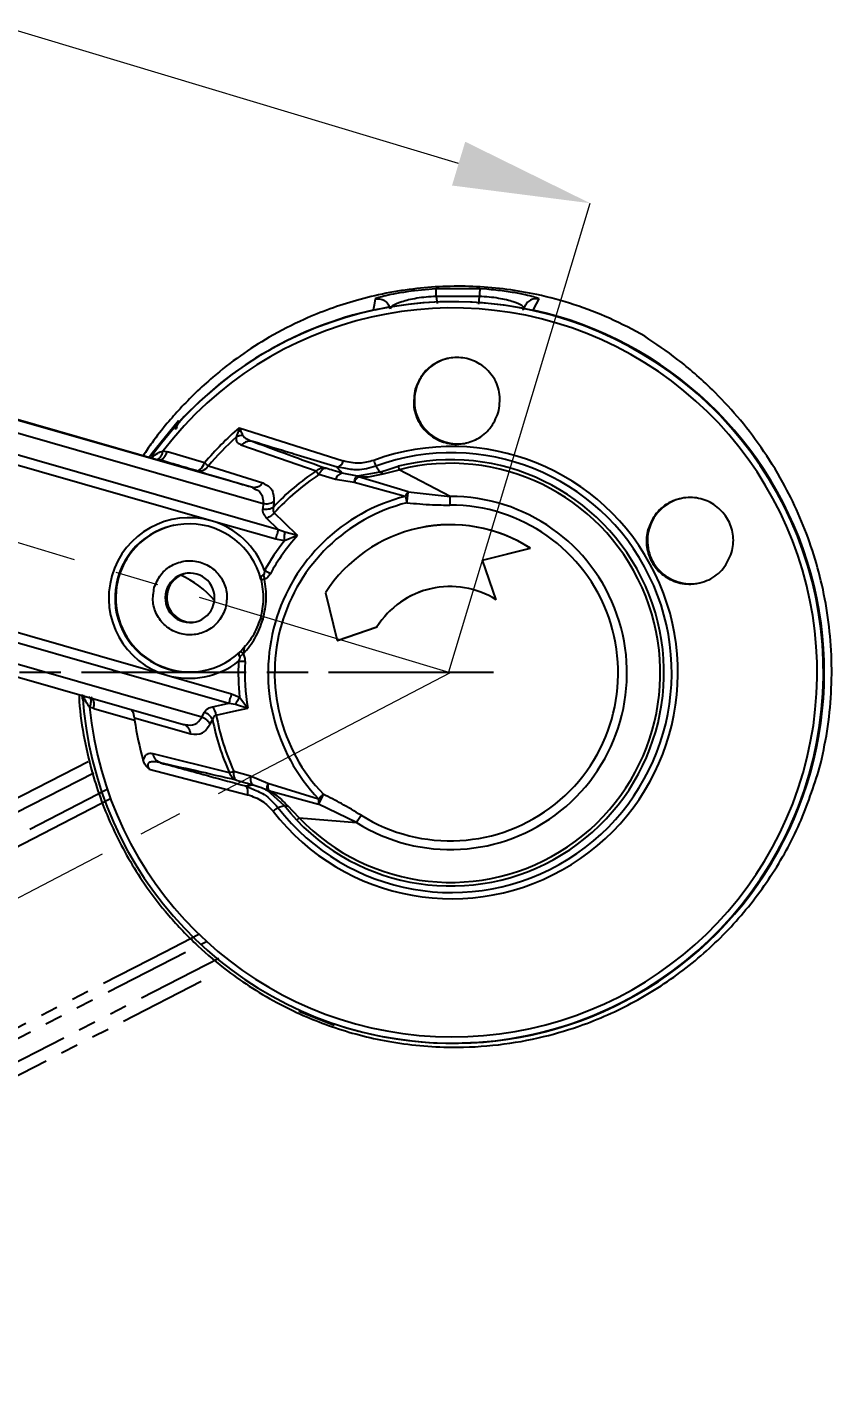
# Model space of a CAD drawing. Header units: millimetres. Extents: x 2448 to 4397, y 790 to 2168.
# Drawn here: x 4086.7 to 4145.3, y 1149.8 to 1248.6 of the extents above; entities that cross this region are included whole.
import ezdxf

# ---------------------------------------------------------------- set-up
doc = ezdxf.new("R2010")
doc.units = ezdxf.units.MM
for name, pattern in [('AM_ISO08W050', [18, 12, -1.5, 3, -1.5]), ('CENTER2', [28.575, 19.05, -3.175, 3.175, -3.175]), ('PHANTOM', [12.7, 6.35, -1.27, 1.27, -1.27, 1.27, -1.27])]:
    doc.linetypes.add(name, pattern=pattern)
for name, color, linetype, lineweight in [('AM_5', 3, 'Continuous', 25), ('AM_7', 4, 'AM_ISO08W050', 25), ('单点划线', 1, 'CENTER2', 13), ('标注', 3, 'Continuous', 13)]:
    doc.layers.add(name, color=color, linetype=linetype, lineweight=lineweight)
doc.styles.add('SLDTEXTSTYLE1', font='txt.shx', dxfattribs={"width": 0.7, "bigfont": 'gbcbig.shx'})
doc.dimstyles.new('SLDDIMSTYLE12$0', dxfattribs={"dimtxt": 12, "dimasz": 10, "dimexe": 0, "dimexo": 0.0625, "dimgap": 0.875, "dimtad": 1, "dimdec": 1, "dimlfac": 1.8, "dimrnd": 1e-09, "dimzin": 12, "dimdsep": 46, "dimtxsty": 'SLDTEXTSTYLE1', "dimcen": 0.09, "dimdle": 8.16, "dimclrd": 3, "dimclre": 3, "dimadec": 0, "dimazin": 3, "dimtfac": 1, "dimtdec": 1, "dimtofl": 0, "dimtmove": 0, "dimatfit": 3, "dimfxl": 0, "dimfrac": 2, "dimtolj": 1, "dimlwd": 5, "dimlwe": 5, "dimarcsym": 0})
doc.dimstyles.new('SLDDIMSTYLE12$2', dxfattribs={"dimtxt": 12, "dimasz": 10, "dimexe": 0, "dimexo": 0.0625, "dimgap": 0.875, "dimtad": 1, "dimdec": 1, "dimlfac": 1.8, "dimrnd": 1e-09, "dimzin": 12, "dimdsep": 46, "dimtxsty": 'SLDTEXTSTYLE1', "dimcen": 0.09, "dimdle": 8.16, "dimclrd": 3, "dimclre": 3, "dimadec": 0, "dimazin": 3, "dimtfac": 1, "dimtdec": 1, "dimtofl": 0, "dimtmove": 0, "dimatfit": 3, "dimfxl": 0, "dimfrac": 2, "dimtolj": 1, "dimlwd": 5, "dimlwe": 5, "dimarcsym": 0})

# ---------------------------------------------------------------- blocks, each defined once
blk = doc.blocks.new('*D70')
at = {"layer": 'Defpoints', "color": 0, "transparency": 16777216}
for p in [(3874.048, 1274.829), (3875.184, 1209.969), (4117.462, 1201.515), (4117.462, 1201.515), (3892.172, 1084.096)]:
    blk.add_point(p, dxfattribs=at)
at = {"layer": '标注', "color": 3, "linetype": 'Continuous', "lineweight": 5, "transparency": 16777216}
blk.add_arc((4117.462, 1201.515), 242.426, 165.60197, 205.16456, dxfattribs=at)
at = {"layer": '标注', "color": 3, "transparency": 16777216}
for points in [[(3881.045, 1262.244), (3884.256, 1261.348), (3885.337, 1271.429)], [(3899.539, 1099.171), (3896.552, 1097.691), (3902.483, 1089.47)]]:
    blk.add_solid(points, dxfattribs=at)
at = {"layer": '标注', "color": 0, "transparency": 16777216, "insert": (3881.955, 1179.323), "char_height": 10, "attachment_point": 5, "rotation": 275.38327, "style": 'SLDTEXTSTYLE1'}
blk.add_mtext('\\A1;60%%D', dxfattribs=at)
blk = doc.blocks.new('*D71')
at = {"layer": 'AM_5', "color": 3, "linetype": 'Continuous', "lineweight": 5, "transparency": 16777216}
blk.add_arc((4117.357, 1201.547), 205.39, 166.02825, 177.21012, dxfattribs=at)
at = {"layer": 'AM_5', "color": 3, "transparency": 16777216}
for points in [[(3916.436, 1251.579), (3919.651, 1250.695), (3920.693, 1260.78)], [(3913.877, 1211.503), (3910.544, 1211.585), (3911.967, 1201.547)]]:
    blk.add_solid(points, dxfattribs=at)
at = {"layer": 'Defpoints', "color": 0, "transparency": 16777216}
for p in [(3874.048, 1274.829), (3915.861, 1241.351), (3894.079, 1201.547), (4117.462, 1201.515), (4120.611, 1201.547)]:
    blk.add_point(p, dxfattribs=at)
at = {"layer": 'AM_5', "color": 0, "transparency": 16777216, "insert": (3907.359, 1232.485), "char_height": 12, "attachment_point": 5, "rotation": 81.61918, "style": 'SLDTEXTSTYLE1'}
blk.add_mtext('\\A1;15%%D', dxfattribs=at)
blk = doc.blocks.new('*D53')
at = {"layer": 'AM_5', "color": 3, "linetype": 'Continuous', "lineweight": 5, "transparency": 16777216}
for p, q in [((3928.027, 1259.59), (3938.042, 1292.843)), ((4118.079, 1238.618), (3947.617, 1289.959))]:
    blk.add_line(p, q, dxfattribs=at)
at = {"layer": 'AM_5', "color": 3, "lineweight": 5, "transparency": 16777216}
blk.add_line((4117.375, 1201.607), (4127.654, 1235.734), dxfattribs=at)
at = {"layer": 'AM_5', "color": 3, "transparency": 16777216}
for points in [[(3948.098, 1291.555), (3947.137, 1288.363), (3938.042, 1292.843)], [(4118.559, 1240.214), (4117.598, 1237.022), (4127.654, 1235.734)]]:
    blk.add_solid(points, dxfattribs=at)
at = {"layer": 'Defpoints', "color": 0, "transparency": 16777216}
for p in [(3938.042, 1292.843), (3928.009, 1259.531), (4117.357, 1201.547)]:
    blk.add_point(p, dxfattribs=at)
at = {"layer": 'AM_5', "color": 0, "transparency": 16777216, "insert": (4033.009, 1271.42), "char_height": 12, "attachment_point": 5, "rotation": 343.23837, "style": 'SLDTEXTSTYLE1'}
blk.add_mtext('\\A1;225', dxfattribs=at)

msp = doc.modelspace()

# ---------------------------------------------------------------- linework, layer by layer
at = {"color": 7, "linetype": 'Continuous', "lineweight": 25}
for p, q in [((4112.058, 1228.789), (4112.006, 1228.758)), ((4116.409, 1229.499), (4114.866, 1229.359)), ((4119.627, 1229.499), (4116.409, 1229.499)), ((4119.584, 1228.944), (4116.436, 1228.944)), ((4116.436, 1228.944), (4116.505, 1228.417)), ((4119.584, 1228.944), (4119.517, 1228.378)), ((4120.125, 1229.465), (4119.627, 1229.499)), ((4123.932, 1228.758), (4123.747, 1228.845)), ((4111.98, 1227.953), (4111.967, 1227.95)), ((4114.977, 1222.222), (4114.923, 1222.211)), ((4083.957, 1220.522), (4102.992, 1215.064)), ((4096.191, 1217.026), (4083.981, 1220.528)), ((4083.682, 1219.651), (4103.851, 1213.867)), ((4102.096, 1219.377), (4102.019, 1219.091)), ((4102.096, 1219.377), (4109.683, 1216.964)), ((4102.096, 1219.377), (4102.219, 1219.142)), ((4104.967, 1211.946), (4083.24, 1218.176)), ((4096.561, 1217.695), (4096.872, 1217.631)), ((4102.283, 1218.107), (4107.713, 1216.238)), ((4100.065, 1212.601), (4083.038, 1217.484)), ((4095.71, 1217.164), (4095.722, 1217.202)), ((4096.105, 1217.072), (4096.261, 1217.041)), ((4096.261, 1217.041), (4096.191, 1217.026)), ((4099.583, 1216.829), (4096.872, 1217.631)), ((4109.223, 1216.498), (4106.073, 1217.46)), ((4098.983, 1216.253), (4099.216, 1216.184)), ((4099.855, 1216.594), (4103.816, 1215.354)), ((4109.109, 1215.606), (4107.893, 1215.961)), ((4109.737, 1216.433), (4109.223, 1216.498)), ((4110.72, 1215.857), (4109.61, 1216.06)), ((4112.342, 1216.151), (4110.72, 1215.857)), ((4114.406, 1214.704), (4110.792, 1215.8)), ((4112.342, 1216.151), (4112.044, 1216.574)), ((4112.342, 1216.151), (4113.011, 1216.361)), ((4112.573, 1216.031), (4113.743, 1216.318)), ((4113.011, 1216.361), (4113.685, 1216.573)), ((4117.452, 1214.381), (4113.743, 1216.318)), ((4102.992, 1215.064), (4103.095, 1214.994)), ((4102.992, 1215.064), (4103.209, 1215.037)), ((4103.196, 1215.04), (4103.182, 1214.995)), ((4110.464, 1215.385), (4109.109, 1215.606)), ((4114.198, 1214.376), (4110.464, 1215.385)), ((4103.851, 1213.867), (4103.813, 1213.467)), ((4104.631, 1213.995), (4104.602, 1213.604)), ((4114.406, 1214.704), (4117.452, 1214.381)), ((4104.967, 1211.946), (4104.096, 1212.801)), ((4104.765, 1211.253), (4100.065, 1212.601)), ((4105.417, 1211.762), (4104.967, 1211.946)), ((4106.338, 1211.519), (4105.417, 1211.762)), ((4115.2, 1212.075), (4115.191, 1212.073)), ((4131.948, 1212.024), (4131.877, 1212.009)), ((4105.398, 1211.148), (4104.765, 1211.253)), ((4106.338, 1211.519), (4105.398, 1211.148)), ((4119.819, 1209.733), (4123.299, 1210.601)), ((4119.828, 1209.735), (4123.308, 1210.603)), ((4123.308, 1210.603), (4123.299, 1210.601)), ((4119.828, 1209.735), (4119.819, 1209.733)), ((4120.812, 1206.851), (4119.819, 1209.733)), ((4120.821, 1206.853), (4119.828, 1209.735)), ((4093.267, 1208.467), (4093.32, 1208.478)), ((4103.679, 1208.373), (4103.706, 1208.31)), ((4103.868, 1208.659), (4103.953, 1208.337)), ((4096.781, 1207.486), (4096.897, 1207.511)), ((4108.376, 1207.352), (4109.244, 1203.872)), ((4120.821, 1206.853), (4120.812, 1206.851)), ((4079.813, 1206.237), (4096.84, 1201.354)), ((4079.618, 1205.545), (4101.345, 1199.315)), ((4109.244, 1203.872), (4112.127, 1204.864)), ((4109.253, 1203.873), (4112.136, 1204.866)), ((4112.136, 1204.866), (4112.127, 1204.864)), ((4099.386, 1198.295), (4079.217, 1204.079)), ((4109.253, 1203.873), (4109.244, 1203.872)), ((4078.996, 1203.22), (4098.042, 1197.758)), ((4102.397, 1202.91), (4102.154, 1202.682)), ((4096.84, 1201.354), (4101.54, 1200.006)), ((4090.635, 1199.941), (4090.657, 1199.614)), ((4101.54, 1200.006), (4102.132, 1199.76)), ((4091.507, 1198.921), (4091.21, 1199.034)), ((4101.345, 1199.315), (4101.825, 1199.231)), ((4101.825, 1199.231), (4102.733, 1198.945)), ((4102.132, 1199.76), (4102.733, 1198.945)), ((4091.507, 1198.921), (4094.48, 1198.08)), ((4094.468, 1198.235), (4098.577, 1197.082)), ((4099.386, 1198.295), (4099.565, 1198.65)), ((4099.98, 1197.773), (4100.161, 1198.115)), ((4098.031, 1197.761), (4098.164, 1197.763)), ((4098.238, 1197.714), (4098.223, 1197.67)), ((4101.403, 1194.232), (4095.835, 1195.619)), ((4095.556, 1194.515), (4102.712, 1192.65)), ((4101.702, 1194.369), (4102.92, 1194.02)), ((4102.92, 1194.02), (4104.185, 1193.484)), ((4143.612, 1194.115), (4143.599, 1194.112)), ((4102.634, 1193.224), (4102.566, 1193.282)), ((4102.566, 1193.282), (4102.986, 1193.088)), ((4104.185, 1193.484), (4107.882, 1192.347)), ((4092.74, 1192.339), (4091.333, 1191.616)), ((4105.375, 1191.852), (4104.153, 1192.954)), ((4104.244, 1192.962), (4107.886, 1191.962)), ((4104.917, 1191.719), (4105.375, 1191.852)), ((4105.865, 1191.281), (4105.375, 1191.852)), ((4106.474, 1190.964), (4105.633, 1191.828)), ((4106.291, 1190.785), (4105.865, 1191.281)), ((4110.639, 1190.62), (4107.886, 1191.962)), ((4106.474, 1190.964), (4110.639, 1190.62)), ((4096.678, 1181.208), (4099.165, 1182.486)), ((4106.44, 1176.888), (4109.025, 1175.863)), ((4109.034, 1175.965), (4109.031, 1175.961)), ((4123.326, 1175.158), (4123.338, 1175.161))]:
    msp.add_line(p, q, dxfattribs=at)
at = {"color": 7, "linetype": 'PHANTOM', "lineweight": 25}
for p, q in [((4074.166, 1186.37), (4091.782, 1195.415)), ((4074.562, 1185.546), (4092.039, 1194.52)), ((4092.497, 1193.025), (4075.249, 1184.168)), ((4091.333, 1191.616), (4075.576, 1183.525)), ((4080.92, 1173.117), (4096.678, 1181.208)), ((4081.251, 1172.48), (4099.72, 1181.963)), ((4100.627, 1180.72), (4081.962, 1171.136)), ((4082.389, 1170.357), (4100.015, 1179.408))]:
    msp.add_line(p, q, dxfattribs=at)
at = {"color": 7, "linetype": 'Continuous', "lineweight": 25, "flags": 128}
for points in [[(4112.006, 1228.758), (4111.922, 1228.305), (4111.856, 1227.949)], [(4123.507, 1227.949), (4123.745, 1228.402), (4123.932, 1228.758)], [(4112.061, 1227.97), (4112.035, 1227.97), (4111.856, 1227.949)], [(4122.959, 1228.328), (4122.766, 1227.962), (4122.75, 1227.932)], [(4097.688, 1219.877), (4095.796, 1217.561), (4095.503, 1217.152)], [(4097.749, 1219.808), (4097.715, 1219.847), (4097.688, 1219.877)], [(4098.984, 1216.253), (4099.057, 1216.246), (4099.135, 1216.264), (4099.216, 1216.308), (4099.298, 1216.374), (4099.378, 1216.463), (4099.453, 1216.57), (4099.522, 1216.693), (4099.583, 1216.829)], [(4106.338, 1211.519), (4105.394, 1212.444), (4104.652, 1213.171)], [(4100.156, 1199.059), (4100.822, 1199.202), (4101.345, 1199.315)], [(4100.431, 1198.452), (4101.721, 1198.728), (4102.733, 1198.945)], [(4109.031, 1175.961), (4109.028, 1175.906), (4109.025, 1175.863)]]:
    msp.add_lwpolyline(points, dxfattribs=at)
at = {"color": 7, "linetype": 'Continuous', "lineweight": 25}
for centre, radius, start, end in [((4117.646, 1201.555), 26.999, 343.99795, 144.37216), ((4117.658, 1201.557), 27, 343.99967, 102.14019), ((4117.639, 1201.554), 26.549, 185.44631, 142.55572), ((4117.681, 1201.564), 27.021, 102.44988, 137.53256), ((4117.681, 1201.562), 27.023, 251.33315, 77.54961), ((4118.004, 1221.354), 3.15, 102.14289, 164.00219), ((4118.005, 1221.354), 3.15, 163.99967, 282.14019), ((4117.622, 1201.551), 23.64, 131.05303, 139.73783), ((4117.618, 1201.55), 23.278, 132.57575, 139.73778), ((4102.364, 1217.827), 0.996, 89.51081, 119.80629), ((4102.455, 1217.794), 1.368, 99.92431, 108.57758), ((4117.581, 1201.541), 16.468, 217.80792, 110.19454), ((4078.363, 1191.942), 32.705, 48.9186, 49.54784), ((4117.574, 1201.539), 16.02, 217.80792, 110.19454), ((4117.504, 1201.524), 15.526, 223.76375, 104.2387), ((4117.498, 1201.523), 15.265, 223.76387, 104.23864), ((4109.066, 1217.114), 0.635, 284.25693, 346.38415), ((4099.178, 1217.04), 0.81, 256.13749, 326.65871), ((4117.502, 1201.524), 17.673, 123.62673, 136.87996), ((4117.498, 1201.524), 17.341, 123.6355, 137.80261), ((4129.997, 1230.527), 26.472, 212.6677, 213.38343), ((4109.715, 1215.44), 0.628, 99.68998, 164.75306), ((4111.33, 1215.037), 0.933, 125.1911, 158.08506), ((4117.473, 1201.517), 13.27, 104.28896, 223.71352), ((4117.472, 1201.517), 12.79, 104.28897, 223.71351), ((4117.474, 1201.517), 12.863, 237.90451, 90.09862), ((4117.471, 1201.517), 12.227, 237.90204, 90.10104), ((4115.307, 1213.901), 1.206, 138.28952, 156.79982), ((4188.606, 1232.845), 76.665, 193.93929, 194.29763), ((4134.976, 1211.156), 3.15, 102.14289, 164.00219), ((4098.453, 1206.977), 5.85, 74.0024, 254.00006), ((4098.457, 1206.979), 5.4, 14.63064, 164.00143), ((4098.511, 1206.99), 5.4, 102.1429, 164.00218), ((4098.452, 1206.977), 5.85, 19.98893, 73.99815), ((4117.462, 1201.516), 10.799, 57.28113, 147.28505), ((4117.471, 1201.517), 10.799, 57.2812, 102.14227), ((4134.976, 1211.156), 3.15, 163.99967, 282.14019), ((4117.485, 1201.52), 15.453, 141.46177, 151.14852), ((4117.484, 1201.52), 14.974, 138.10256, 151.14854), ((4047.902, 1107.22), 116.172, 60.91799, 61.15396), ((4098.457, 1206.978), 5.4, 163.9984, 313.36529), ((4098.511, 1206.99), 5.4, 163.99975, 282.14011), ((4098.511, 1206.99), 1.8, 343.99745, 164.00009), ((4098.627, 1207.015), 1.8, 104.03604, 164.00205), ((4094.941, 1202.173), 7.084, 40.83204, 65.81779), ((4117.462, 1201.515), 6.299, 57.88144, 147.88541), ((4098.511, 1206.99), 1.8, 163.99745, 344.00009), ((4098.627, 1207.015), 1.8, 163.99943, 280.24751), ((4117.471, 1201.517), 6.3, 102.14271, 147.88527), ((4098.453, 1206.977), 5.849, 253.99862, 308.0114), ((4117.486, 1201.52), 15.455, 176.85372, 186.53999), ((4117.485, 1201.52), 14.975, 176.85373, 189.89901), ((4117.646, 1201.553), 26.999, 183.43897, 344.001), ((4099.076, 1198.202), 1.378, 10.4509, 38.42547), ((4117.623, 1201.549), 23.401, 188.52543, 195.91771), ((4099.217, 1197.664), 1.045, 25.50508, 70.60837), ((4117.504, 1201.524), 17.675, 191.12072, 204.365), ((4117.5, 1201.523), 17.343, 190.19887, 204.3629), ((4148.768, 1090.712), 113.842, 114.42078, 114.58603), ((4117.659, 1201.555), 26.998, 282.14308, 344.002), ((4109.045, 1192.167), 1.177, 171.18744, 190.00395), ((4208.595, 1087.681), 145.252, 133.70869, 133.89737), ((4150.299, 1172.184), 46.798, 154.02865, 154.99957)]:
    msp.add_arc(centre, radius, start, end, dxfattribs=at)
for points, knots in [([(4131.638, 1226.039), (4130.793, 1226.495), (4129.169, 1227.372), (4126.518, 1228.38), (4123.313, 1229.257), (4119.431, 1229.771), (4114.933, 1229.626), (4111.368, 1228.916), (4108.688, 1228.049), (4106.545, 1227.178), (4104.346, 1226.046), (4102.134, 1224.625), (4100.368, 1223.25), (4098.928, 1221.943), (4097.829, 1220.822), (4096.771, 1219.614), (4095.866, 1218.476), (4095.319, 1217.656), (4095.106, 1217.337)], [0, 0, 0, 0, 0.071614, 0.137643, 0.2038, 0.304372, 0.402157, 0.504692, 0.552104, 0.600982, 0.671215, 0.734097, 0.799434, 0.84332, 0.885298, 0.922253, 0.969711, 1, 1, 1, 1]), ([(4112.006, 1228.758), (4112.142, 1228.769), (4112.413, 1228.793), (4112.759, 1228.612), (4112.994, 1228.35), (4113.055, 1228.145), (4113.085, 1228.043)], [0, 0, 0, 0, 0.279995, 0.558141, 0.780004, 1, 1, 1, 1]), ([(4114.866, 1229.359), (4114.497, 1229.307), (4113.749, 1229.202), (4112.915, 1229.028), (4112.304, 1228.877), (4112.14, 1228.819), (4112.058, 1228.789)], [0, 0, 0, 0, 0.246705, 0.499768, 0.746875, 1, 1, 1, 1]), ([(4116.436, 1228.944), (4116.193, 1228.93), (4115.708, 1228.903), (4115.023, 1228.809), (4114.418, 1228.688), (4113.75, 1228.504), (4113.182, 1228.26), (4113.117, 1228.116), (4113.085, 1228.043)], [0, 0, 0, 0, 0.121685, 0.243639, 0.366587, 0.490871, 0.742797, 1, 1, 1, 1]), ([(4116.409, 1229.499), (4116.409, 1229.49), (4116.409, 1229.471), (4116.415, 1229.35), (4116.423, 1229.173), (4116.432, 1229.019), (4116.436, 1228.944)], [0, 0, 0, 0, 0.244843, 0.500126, 0.755342, 1, 1, 1, 1]), ([(4119.627, 1229.499), (4119.625, 1229.489), (4119.622, 1229.47), (4119.612, 1229.35), (4119.599, 1229.175), (4119.589, 1229.02), (4119.584, 1228.944)], [0, 0, 0, 0, 0.250675, 0.498046, 0.75107, 1, 1, 1, 1]), ([(4122.854, 1228.043), (4122.831, 1228.115), (4122.787, 1228.259), (4122.243, 1228.503), (4121.591, 1228.688), (4120.993, 1228.808), (4120.313, 1228.903), (4119.827, 1228.93), (4119.584, 1228.944)], [0, 0, 0, 0, 0.2566918, 0.5084306, 0.6328147, 0.7558991, 0.878044, 1, 1, 1, 1]), ([(4123.747, 1228.845), (4123.607, 1228.888), (4123.332, 1228.971), (4122.514, 1229.151), (4121.448, 1229.337), (4120.563, 1229.422), (4120.125, 1229.465)], [0, 0, 0, 0, 0.249103, 0.4902, 0.747282, 1, 1, 1, 1]), ([(4123.932, 1228.758), (4123.873, 1228.767), (4123.754, 1228.786), (4123.572, 1228.769), (4123.398, 1228.718), (4123.237, 1228.634), (4123.099, 1228.518), (4123.006, 1228.413), (4122.97, 1228.343), (4122.962, 1228.326)], [0, 0, 0, 0, 0.157001, 0.317201, 0.477389, 0.634354, 0.791344, 0.95154, 1, 1, 1, 1]), ([(4144.368, 1194.604), (4144.568, 1195.491), (4144.968, 1197.265), (4145.244, 1200.036), (4145.265, 1202.82), (4145.011, 1205.57), (4144.504, 1208.236), (4143.766, 1210.781), (4142.824, 1213.185), (4141.611, 1215.621), (4140.114, 1218.012), (4138.362, 1220.266), (4136.296, 1222.46), (4133.953, 1224.484), (4132.422, 1225.513), (4131.638, 1226.039)], [0, 0, 0, 0, 0.062795, 0.125598, 0.188079, 0.250577, 0.312656, 0.374699, 0.437276, 0.500939, 0.582011, 0.664997, 0.750798, 0.872476, 1, 1, 1, 1]), ([(4120.97, 1220.472), (4121.043, 1220.915), (4121.186, 1221.78), (4120.782, 1222.849), (4120.251, 1223.535), (4119.778, 1223.942), (4119.249, 1224.241), (4118.685, 1224.43), (4118.103, 1224.51), (4117.519, 1224.482), (4116.945, 1224.346), (4116.214, 1224.018), (4115.391, 1223.336), (4115.084, 1222.598), (4114.923, 1222.211)], [0, 0, 0, 0, 0.14541, 0.284368, 0.350018, 0.411321, 0.470123, 0.526984, 0.581626, 0.63657, 0.692262, 0.749136, 0.868448, 1, 1, 1, 1]), ([(4114.923, 1222.211), (4114.852, 1221.765), (4114.709, 1220.872), (4115.192, 1219.623), (4115.949, 1218.824), (4116.684, 1218.424), (4117.239, 1218.246), (4117.805, 1218.173), (4118.367, 1218.202), (4118.919, 1218.33), (4119.647, 1218.644), (4120.485, 1219.319), (4120.802, 1220.073), (4120.97, 1220.472)], [0, 0, 0, 0, 0.142632, 0.285482, 0.416144, 0.474738, 0.529504, 0.581677, 0.633855, 0.685856, 0.741015, 0.862575, 1, 1, 1, 1]), ([(4097.688, 1219.877), (4097.644, 1219.824), (4097.558, 1219.719), (4097.48, 1219.534), (4097.447, 1219.374), (4097.455, 1219.279), (4097.457, 1219.249)], [0, 0, 0, 0, 0.300141, 0.584582, 0.869012, 1, 1, 1, 1]), ([(4097.749, 1219.808), (4097.708, 1219.756), (4097.624, 1219.651), (4097.55, 1219.486), (4097.534, 1219.375), (4097.528, 1219.332)], [0, 0, 0, 0, 0.37231, 0.754124, 1, 1, 1, 1]), ([(4101.869, 1218.691), (4101.868, 1218.619), (4101.864, 1218.464), (4101.99, 1218.248), (4102.167, 1218.163), (4102.283, 1218.107)], [0, 0, 0, 0, 0.232005, 0.497982, 1, 1, 1, 1]), ([(4102.019, 1219.091), (4101.992, 1219.008), (4101.946, 1218.866), (4101.892, 1218.743), (4101.869, 1218.691)], [0, 0, 0, 0, 0.583032, 1, 1, 1, 1]), ([(4102.373, 1218.823), (4102.349, 1218.875), (4102.304, 1218.973), (4102.246, 1219.088), (4102.219, 1219.142)], [0, 0, 0, 0, 0.53648, 1, 1, 1, 1]), ([(4102.373, 1218.823), (4102.403, 1218.778), (4102.472, 1218.674), (4102.71, 1218.519), (4102.935, 1218.434), (4103.086, 1218.377)], [0, 0, 0, 0, 0.20311, 0.46478, 1, 1, 1, 1]), ([(4095.722, 1217.202), (4095.862, 1217.324), (4096.108, 1217.538), (4096.424, 1217.648), (4096.561, 1217.695)], [0, 0, 0, 0, 0.568421, 1, 1, 1, 1]), ([(4096.105, 1217.072), (4096.148, 1217.076), (4096.238, 1217.086), (4096.371, 1217.22), (4096.487, 1217.427), (4096.537, 1217.608), (4096.561, 1217.695)], [0, 0, 0, 0, 0.243227, 0.500002, 0.756776, 1, 1, 1, 1]), ([(4103.086, 1218.377), (4103.017, 1218.389), (4102.876, 1218.413), (4102.658, 1218.369), (4102.45, 1218.27), (4102.338, 1218.161), (4102.283, 1218.107)], [0, 0, 0, 0, 0.245495, 0.5, 0.754505, 1, 1, 1, 1]), ([(4103.086, 1218.377), (4104.089, 1218.006), (4105.811, 1217.371), (4107.647, 1216.705), (4108.414, 1216.427)], [0, 0, 0, 0, 0.582075, 1, 1, 1, 1]), ([(4106.073, 1217.46), (4106.007, 1217.48), (4104.996, 1217.789), (4104.008, 1218.093), (4103.086, 1218.377)], [0, 0, 0, 0, 0.066202, 1, 1, 1, 1]), ([(4096.261, 1217.041), (4096.31, 1217.038), (4096.412, 1217.031), (4096.585, 1217.152), (4096.75, 1217.357), (4096.832, 1217.542), (4096.872, 1217.631)], [0, 0, 0, 0, 0.242333, 0.499939, 0.757578, 1, 1, 1, 1]), ([(4098.983, 1216.253), (4098.471, 1216.401), (4097.562, 1216.664), (4096.656, 1216.927), (4096.261, 1217.041)], [0, 0, 0, 0, 0.564291, 1, 1, 1, 1]), ([(4111.896, 1216.996), (4111.544, 1216.903), (4110.785, 1216.702), (4110.068, 1216.873), (4109.683, 1216.964)], [0, 0, 0, 0, 0.464448, 1, 1, 1, 1]), ([(4099.216, 1216.184), (4099.899, 1215.981), (4101.142, 1215.612), (4102.418, 1215.234), (4102.992, 1215.064)], [0, 0, 0, 0, 0.549506, 1, 1, 1, 1]), ([(4108.413, 1216.427), (4108.372, 1216.428), (4108.316, 1216.43), (4108.225, 1216.384), (4108.134, 1216.316), (4108.012, 1216.18), (4107.932, 1216.034), (4107.893, 1215.961)], [0, 0, 0, 0, 0.249845, 0.34197, 0.500327, 0.750165, 1, 1, 1, 1]), ([(4109.61, 1216.06), (4109.388, 1216.128), (4108.989, 1216.25), (4108.591, 1216.373), (4108.414, 1216.427)], [0, 0, 0, 0, 0.553091, 1, 1, 1, 1]), ([(4109.61, 1216.06), (4109.537, 1216.142), (4109.407, 1216.288), (4109.279, 1216.434), (4109.223, 1216.498)], [0, 0, 0, 0, 0.561755, 1, 1, 1, 1]), ([(4112.044, 1216.574), (4111.595, 1216.444), (4110.818, 1216.219), (4110.058, 1216.369), (4109.737, 1216.433)], [0, 0, 0, 0, 0.577506, 1, 1, 1, 1]), ([(4110.464, 1215.385), (4110.48, 1215.451), (4110.512, 1215.582), (4110.577, 1215.73), (4110.64, 1215.818), (4110.688, 1215.85), (4110.712, 1215.856), (4110.719, 1215.857), (4110.72, 1215.857)], [0, 0, 0, 0, 0.249882, 0.499769, 0.74966, 0.925548, 0.990893, 1, 1, 1, 1]), ([(4110.792, 1215.8), (4110.792, 1215.8), (4110.792, 1215.8), (4110.792, 1215.8), (4110.792, 1215.8), (4110.781, 1215.815), (4110.759, 1215.843), (4110.733, 1215.852), (4110.72, 1215.857)], [0, 0, 0, 0, 0.000033, 0.000106, 0.000368, 0.001362, 0.482016, 1, 1, 1, 1]), ([(4110.792, 1215.8), (4110.895, 1215.796), (4111.179, 1215.786), (4111.781, 1215.823), (4112.262, 1215.949), (4112.573, 1216.031)], [0, 0, 0, 0, 0.168568, 0.464004, 1, 1, 1, 1]), ([(4112.342, 1216.151), (4112.377, 1216.149), (4112.445, 1216.146), (4112.53, 1216.069), (4112.573, 1216.031)], [0, 0, 0, 0, 0.502158, 1, 1, 1, 1]), ([(4103.095, 1214.994), (4103.328, 1214.89), (4103.789, 1214.684), (4103.831, 1214.138), (4103.851, 1213.867)], [0, 0, 0, 0, 0.504897, 1, 1, 1, 1]), ([(4103.209, 1215.037), (4103.286, 1215.047), (4103.438, 1215.067), (4103.65, 1215.179), (4103.762, 1215.296), (4103.816, 1215.354)], [0, 0, 0, 0, 0.339566, 0.677179, 1, 1, 1, 1]), ([(4103.816, 1215.354), (4104.086, 1215.221), (4104.587, 1214.976), (4104.617, 1214.304), (4104.631, 1213.995)], [0, 0, 0, 0, 0.539506, 1, 1, 1, 1]), ([(4103.851, 1213.867), (4103.918, 1213.857), (4104.054, 1213.835), (4104.263, 1213.851), (4104.463, 1213.9), (4104.575, 1213.963), (4104.631, 1213.995)], [0, 0, 0, 0, 0.242489, 0.494409, 0.74924, 1, 1, 1, 1]), ([(4114.315, 1213.911), (4114.324, 1213.979), (4114.344, 1214.12), (4114.356, 1214.333), (4114.394, 1214.547), (4114.402, 1214.649), (4114.406, 1214.704)], [0, 0, 0, 0, 0.210087, 0.435471, 0.695444, 1, 1, 1, 1]), ([(4114.315, 1213.911), (4114.937, 1213.854), (4115.98, 1213.758), (4117.027, 1213.748), (4117.45, 1213.744)], [0, 0, 0, 0, 0.596197, 1, 1, 1, 1]), ([(4137.958, 1210.278), (4138.004, 1210.477), (4138.094, 1210.867), (4138.084, 1211.478), (4137.968, 1212.062), (4137.746, 1212.606), (4137.431, 1213.097), (4136.889, 1213.673), (4135.992, 1214.196), (4134.741, 1214.375), (4133.488, 1214.045), (4132.413, 1213.249), (4132.053, 1212.416), (4131.877, 1212.009)], [0, 0, 0, 0, 0.060853, 0.119333, 0.175829, 0.230775, 0.28479, 0.339989, 0.455018, 0.579343, 0.716565, 0.861272, 1, 1, 1, 1]), ([(4103.813, 1213.467), (4103.882, 1213.456), (4104.022, 1213.435), (4104.234, 1213.454), (4104.435, 1213.507), (4104.547, 1213.572), (4104.602, 1213.604)], [0, 0, 0, 0, 0.246503, 0.500005, 0.753505, 1, 1, 1, 1]), ([(4104.096, 1212.801), (4104.009, 1212.905), (4103.823, 1213.125), (4103.816, 1213.349), (4103.813, 1213.467)], [0, 0, 0, 0, 0.471381, 1, 1, 1, 1]), ([(4104.652, 1213.171), (4104.609, 1213.129), (4104.524, 1213.045), (4104.382, 1212.939), (4104.236, 1212.853), (4104.142, 1212.818), (4104.096, 1212.801)], [0, 0, 0, 0, 0.247453, 0.499968, 0.752499, 1, 1, 1, 1]), ([(4104.602, 1213.604), (4104.579, 1213.521), (4104.547, 1213.405), (4104.586, 1213.255), (4104.63, 1213.198), (4104.652, 1213.171)], [0, 0, 0, 0, 0.557877, 0.788978, 1, 1, 1, 1]), ([(4105.398, 1211.148), (4105.399, 1211.205), (4105.403, 1211.318), (4105.408, 1211.482), (4105.413, 1211.634), (4105.416, 1211.719), (4105.418, 1211.762)], [0, 0, 0, 0, 0.250968, 0.504254, 0.755357, 1, 1, 1, 1]), ([(4131.877, 1212.009), (4131.829, 1211.805), (4131.739, 1211.415), (4131.75, 1210.807), (4131.863, 1210.234), (4132.077, 1209.701), (4132.38, 1209.221), (4132.903, 1208.649), (4133.787, 1208.111), (4135.039, 1207.906), (4136.317, 1208.223), (4137.417, 1209.028), (4137.782, 1209.873), (4137.958, 1210.278)], [0, 0, 0, 0, 0.0639786, 0.1218211, 0.1774323, 0.2306963, 0.2827302, 0.3360924, 0.449634, 0.5803058, 0.7241629, 0.8675599, 1, 1, 1, 1]), ([(4103.95, 1208.977), (4103.947, 1208.91), (4103.944, 1208.814), (4103.914, 1208.713), (4103.889, 1208.673), (4103.875, 1208.663), (4103.868, 1208.659)], [0, 0, 0, 0, 0.587357, 0.834698, 0.924951, 1, 1, 1, 1]), ([(4103.682, 1208.342), (4103.773, 1207.861), (4103.947, 1206.943), (4103.74, 1205.957), (4103.641, 1205.488)], [0, 0, 0, 0, 0.52489, 1, 1, 1, 1]), ([(4103.868, 1208.659), (4103.835, 1208.641), (4103.767, 1208.604), (4103.699, 1208.523), (4103.664, 1208.438), (4103.676, 1208.372), (4103.682, 1208.342)], [0, 0, 0, 0, 0.2175, 0.445634, 0.745318, 1, 1, 1, 1]), ([(4103.953, 1208.337), (4103.917, 1208.328), (4103.845, 1208.31), (4103.757, 1208.303), (4103.698, 1208.307), (4103.687, 1208.331), (4103.682, 1208.342)], [0, 0, 0, 0, 0.217541, 0.446787, 0.743209, 1, 1, 1, 1]), ([(4103.839, 1205.43), (4103.946, 1205.924), (4104.16, 1206.915), (4104.022, 1207.862), (4103.953, 1208.337)], [0, 0, 0, 0, 0.498464, 1, 1, 1, 1]), ([(4104.369, 1208.745), (4104.315, 1208.66), (4104.234, 1208.529), (4104.083, 1208.394), (4103.995, 1208.356), (4103.953, 1208.337)], [0, 0, 0, 0, 0.491851, 0.753513, 1, 1, 1, 1]), ([(4103.641, 1205.488), (4103.476, 1205.039), (4103.13, 1204.093), (4102.497, 1203.411), (4102.165, 1203.053)], [0, 0, 0, 0, 0.47527, 1, 1, 1, 1]), ([(4102.397, 1202.91), (4102.708, 1203.276), (4103.326, 1204.004), (4103.669, 1204.957), (4103.839, 1205.43)], [0, 0, 0, 0, 0.504511, 1, 1, 1, 1]), ([(4103.839, 1205.43), (4103.81, 1205.438), (4103.751, 1205.455), (4103.688, 1205.474), (4103.647, 1205.486), (4103.643, 1205.488), (4103.641, 1205.488)], [0, 0, 0, 0, 0.249263, 0.504427, 0.75727, 1, 1, 1, 1]), ([(4102.154, 1202.682), (4102.137, 1202.713), (4102.101, 1202.776), (4102.083, 1202.873), (4102.098, 1202.973), (4102.141, 1203.024), (4102.165, 1203.053)], [0, 0, 0, 0, 0.205184, 0.419761, 0.680021, 1, 1, 1, 1]), ([(4102.397, 1202.91), (4102.37, 1202.937), (4102.315, 1202.995), (4102.249, 1203.044), (4102.195, 1203.068), (4102.176, 1203.058), (4102.165, 1203.053)], [0, 0, 0, 0, 0.228366, 0.478122, 0.715062, 1, 1, 1, 1]), ([(4102.532, 1202.341), (4102.533, 1202.44), (4102.533, 1202.594), (4102.478, 1202.789), (4102.423, 1202.87), (4102.397, 1202.91)], [0, 0, 0, 0, 0.48361, 0.750827, 1, 1, 1, 1]), ([(4102.461, 1202.992), (4102.458, 1203.048), (4102.446, 1203.229), (4102.503, 1203.403), (4102.542, 1203.523)], [0, 0, 0, 0, 0.31053, 1, 1, 1, 1]), ([(4102.055, 1202.368), (4102.088, 1202.426), (4102.135, 1202.509), (4102.165, 1202.61), (4102.165, 1202.658), (4102.158, 1202.674), (4102.154, 1202.682)], [0, 0, 0, 0, 0.578898, 0.832506, 0.924254, 1, 1, 1, 1]), ([(4090.442, 1199.937), (4090.446, 1199.772), (4090.477, 1198.688), (4090.803, 1196.676), (4091.552, 1193.476), (4092.922, 1189.898), (4094.855, 1186.531), (4096.957, 1183.789), (4098.988, 1181.664), (4101.058, 1179.918), (4103.08, 1178.509), (4105.012, 1177.388), (4106.946, 1176.468), (4109.529, 1175.467), (4113.048, 1174.543), (4117.16, 1174.158), (4120.972, 1174.366), (4124.177, 1174.941), (4127.606, 1175.977), (4131.225, 1177.629), (4134.927, 1180.107), (4138.19, 1183.153), (4140.896, 1186.659), (4143.043, 1190.508), (4143.927, 1193.24), (4144.368, 1194.604)], [0, 0, 0, 0, 0.0069046, 0.0451883, 0.0828349, 0.1397483, 0.1965027, 0.2340919, 0.2735044, 0.309768, 0.3380985, 0.3681057, 0.3953829, 0.4201908, 0.4742484, 0.534276, 0.5776485, 0.6202123, 0.6587127, 0.7146825, 0.7720212, 0.8288848, 0.8855884, 0.9428858, 1, 1, 1, 1]), ([(4091.21, 1199.034), (4091.115, 1199.153), (4090.906, 1199.416), (4090.813, 1199.729), (4090.761, 1199.9)], [0, 0, 0, 0, 0.454471, 1, 1, 1, 1]), ([(4091.152, 1199.797), (4091.186, 1199.771), (4091.257, 1199.717), (4091.3, 1199.537), (4091.29, 1199.301), (4091.236, 1199.121), (4091.21, 1199.034)], [0, 0, 0, 0, 0.240723, 0.496556, 0.754252, 1, 1, 1, 1]), ([(4091.507, 1198.921), (4091.521, 1199.018), (4091.549, 1199.218), (4091.517, 1199.477), (4091.434, 1199.67), (4091.344, 1199.716), (4091.3, 1199.738)], [0, 0, 0, 0, 0.242424, 0.500064, 0.757669, 1, 1, 1, 1]), ([(4099.565, 1198.65), (4099.638, 1198.757), (4099.765, 1198.94), (4100.041, 1199.024), (4100.156, 1199.059)], [0, 0, 0, 0, 0.582254, 1, 1, 1, 1]), ([(4102.132, 1199.76), (4102.104, 1199.712), (4102.047, 1199.615), (4101.965, 1199.474), (4101.889, 1199.342), (4101.846, 1199.268), (4101.825, 1199.231)], [0, 0, 0, 0, 0.247793, 0.5, 0.752208, 1, 1, 1, 1]), ([(4094.468, 1198.235), (4094.461, 1198.316), (4094.447, 1198.49), (4094.353, 1198.712), (4094.25, 1198.812), (4094.2, 1198.86)], [0, 0, 0, 0, 0.31238, 0.667721, 1, 1, 1, 1]), ([(4094.468, 1198.235), (4094.468, 1198.207), (4094.47, 1198.156), (4094.477, 1198.104), (4094.48, 1198.08)], [0, 0, 0, 0, 0.548534, 1, 1, 1, 1]), ([(4098.164, 1197.763), (4098.411, 1197.725), (4098.906, 1197.649), (4099.226, 1198.08), (4099.386, 1198.295)], [0, 0, 0, 0, 0.501046, 1, 1, 1, 1]), ([(4099.98, 1197.773), (4099.949, 1197.829), (4099.887, 1197.943), (4099.744, 1198.092), (4099.576, 1198.215), (4099.449, 1198.269), (4099.386, 1198.295)], [0, 0, 0, 0, 0.250761, 0.505592, 0.757512, 1, 1, 1, 1]), ([(4100.431, 1198.452), (4100.395, 1198.438), (4100.318, 1198.41), (4100.214, 1198.298), (4100.182, 1198.187), (4100.161, 1198.115)], [0, 0, 0, 0, 0.241397, 0.501809, 1, 1, 1, 1]), ([(4098.231, 1197.668), (4098.23, 1197.669), (4098.175, 1197.719), (4098.103, 1197.74), (4098.031, 1197.761)], [0, 0, 0, 0, 0.006595, 1, 1, 1, 1]), ([(4098.577, 1197.082), (4098.561, 1197.159), (4098.529, 1197.317), (4098.408, 1197.524), (4098.29, 1197.62), (4098.231, 1197.668)], [0, 0, 0, 0, 0.323526, 0.661877, 1, 1, 1, 1]), ([(4098.577, 1197.082), (4098.874, 1197.046), (4099.426, 1196.978), (4099.805, 1197.522), (4099.98, 1197.773)], [0, 0, 0, 0, 0.539075, 1, 1, 1, 1]), ([(4095.835, 1195.619), (4095.721, 1195.636), (4095.517, 1195.665), (4095.296, 1195.547), (4095.166, 1195.366), (4095.134, 1195.206), (4095.119, 1195.131)], [0, 0, 0, 0, 0.37521, 0.666986, 0.844772, 1, 1, 1, 1]), ([(4095.556, 1194.515), (4095.451, 1194.604), (4095.258, 1194.77), (4095.163, 1195.018), (4095.119, 1195.131)], [0, 0, 0, 0, 0.541683, 1, 1, 1, 1]), ([(4096.374, 1194.968), (4096.227, 1195), (4095.976, 1195.054), (4095.702, 1195.047), (4095.558, 1194.995), (4095.491, 1194.946), (4095.448, 1194.88), (4095.437, 1194.794), (4095.457, 1194.7), (4095.497, 1194.606), (4095.535, 1194.547), (4095.556, 1194.515)], [0, 0, 0, 0, 0.339255, 0.578347, 0.663574, 0.730427, 0.788996, 0.843609, 0.891048, 0.941203, 1, 1, 1, 1]), ([(4096.374, 1194.968), (4096.309, 1194.994), (4096.177, 1195.047), (4096.014, 1195.199), (4095.891, 1195.392), (4095.854, 1195.544), (4095.835, 1195.619)], [0, 0, 0, 0, 0.245495, 0.5, 0.754505, 1, 1, 1, 1]), ([(4096.374, 1194.968), (4097.556, 1194.647), (4099.599, 1194.093), (4101.687, 1193.522), (4102.566, 1193.282)], [0, 0, 0, 0, 0.578682, 1, 1, 1, 1]), ([(4101.898, 1193.704), (4100.88, 1193.939), (4098.986, 1194.376), (4097.2, 1194.781), (4096.374, 1194.968)], [0, 0, 0, 0, 0.5379635, 1, 1, 1, 1]), ([(4101.898, 1193.704), (4101.842, 1193.726), (4101.729, 1193.77), (4101.588, 1193.891), (4101.472, 1194.045), (4101.426, 1194.17), (4101.403, 1194.232)], [0, 0, 0, 0, 0.249989, 0.500011, 0.750008, 1, 1, 1, 1]), ([(4102.92, 1194.02), (4102.916, 1193.941), (4102.906, 1193.78), (4102.94, 1193.582), (4103.006, 1193.434), (4103.073, 1193.395), (4103.106, 1193.376)], [0, 0, 0, 0, 0.244617, 0.499999, 0.755381, 1, 1, 1, 1]), ([(4101.898, 1193.704), (4102.126, 1193.642), (4102.527, 1193.533), (4102.931, 1193.424), (4103.106, 1193.376)], [0, 0, 0, 0, 0.566945, 1, 1, 1, 1]), ([(4102.566, 1193.282), (4102.666, 1193.3), (4102.845, 1193.331), (4103.026, 1193.362), (4103.106, 1193.376)], [0, 0, 0, 0, 0.558226, 1, 1, 1, 1]), ([(4102.712, 1192.65), (4102.718, 1192.728), (4102.732, 1192.887), (4102.707, 1193.078), (4102.672, 1193.195), (4102.639, 1193.22), (4102.634, 1193.224)], [0, 0, 0, 0, 0.305842, 0.627107, 0.950502, 1, 1, 1, 1]), ([(4102.986, 1193.088), (4103.307, 1192.966), (4104.049, 1192.684), (4104.603, 1192.068), (4104.917, 1191.719)], [0, 0, 0, 0, 0.4334973, 1, 1, 1, 1]), ([(4103.106, 1193.376), (4103.31, 1193.314), (4103.663, 1193.208), (4104.008, 1193.029), (4104.153, 1192.954)], [0, 0, 0, 0, 0.580226, 1, 1, 1, 1]), ([(4104.185, 1193.484), (4104.164, 1193.42), (4104.121, 1193.292), (4104.098, 1193.135), (4104.105, 1193.028), (4104.129, 1192.978), (4104.145, 1192.961), (4104.151, 1192.956), (4104.153, 1192.955), (4104.153, 1192.954)], [0, 0, 0, 0, 0.249887, 0.499773, 0.749657, 0.925292, 0.975266, 0.990784, 1, 1, 1, 1]), ([(4104.185, 1193.484), (4104.178, 1193.375), (4104.165, 1193.158), (4104.218, 1193.027), (4104.245, 1192.962)], [0, 0, 0, 0, 0.5000016, 1, 1, 1, 1]), ([(4102.712, 1192.65), (4103.084, 1192.523), (4103.783, 1192.285), (4104.32, 1191.713), (4104.57, 1191.446)], [0, 0, 0, 0, 0.53315, 1, 1, 1, 1]), ([(4104.153, 1192.954), (4104.166, 1192.951), (4104.186, 1192.947), (4104.216, 1192.952), (4104.233, 1192.958), (4104.241, 1192.961), (4104.244, 1192.962)], [0, 0, 0, 0, 0.497747, 0.757125, 0.91733, 1, 1, 1, 1]), ([(4105.633, 1191.828), (4105.427, 1192.048), (4105.085, 1192.411), (4104.624, 1192.738), (4104.366, 1192.894), (4104.278, 1192.944), (4104.244, 1192.962)], [0, 0, 0, 0, 0.504339, 0.834166, 0.937893, 1, 1, 1, 1]), ([(4110.974, 1191.159), (4110.504, 1191.444), (4109.608, 1191.988), (4108.671, 1192.456), (4108.227, 1192.678)], [0, 0, 0, 0, 0.525614, 1, 1, 1, 1]), ([(4105.375, 1191.852), (4105.405, 1191.834), (4105.464, 1191.799), (4105.577, 1191.818), (4105.633, 1191.828)], [0, 0, 0, 0, 0.5, 1, 1, 1, 1]), ([(4109.032, 1175.961), (4109.032, 1175.961), (4109.031, 1175.961), (4109.031, 1175.961), (4109.031, 1175.961)], [0, 0, 0, 0, 0.56, 1, 1, 1, 1])]:
    msp.add_open_spline(points, degree=3, knots=knots, dxfattribs=at)
for points in [[(4111.896, 1216.996), (4111.917, 1216.939), (4111.958, 1216.824), (4112.004, 1216.695), (4112.035, 1216.604), (4112.041, 1216.584), (4112.044, 1216.574)], [(4107.715, 1216.24), (4107.767, 1216.281), (4107.872, 1216.362), (4108.051, 1216.431), (4108.236, 1216.46), (4108.354, 1216.438), (4108.413, 1216.427)], [(4113.685, 1216.573), (4113.688, 1216.556), (4113.695, 1216.521), (4113.727, 1216.386), (4113.743, 1216.318)], [(4117.451, 1214.381), (4117.451, 1214.337), (4117.45, 1214.248), (4117.45, 1214.09), (4117.45, 1213.921), (4117.45, 1213.803), (4117.45, 1213.744)], [(4104.765, 1211.253), (4104.784, 1211.32), (4104.822, 1211.454), (4104.877, 1211.643), (4104.928, 1211.814), (4104.954, 1211.902), (4104.967, 1211.946)], [(4095.916, 1207.734), (4096.052, 1208.063), (4096.325, 1208.72), (4097.173, 1209.411), (4098.196, 1209.743), (4099.274, 1209.653), (4100.236, 1209.158), (4100.929, 1208.334), (4101.281, 1207.298), (4101.164, 1206.596), (4101.106, 1206.246)], [(4101.106, 1206.246), (4100.97, 1205.917), (4100.697, 1205.26), (4099.849, 1204.568), (4098.826, 1204.237), (4097.747, 1204.327), (4096.785, 1204.822), (4096.093, 1205.645), (4095.74, 1206.681), (4095.857, 1207.383), (4095.916, 1207.734)], [(4102.532, 1202.341), (4102.458, 1202.346), (4102.309, 1202.354), (4102.14, 1202.363), (4102.055, 1202.368)], [(4101.54, 1200.006), (4101.521, 1199.939), (4101.483, 1199.806), (4101.429, 1199.617), (4101.381, 1199.446), (4101.357, 1199.359), (4101.345, 1199.315)], [(4101.702, 1194.369), (4101.697, 1194.286), (4101.687, 1194.121), (4101.723, 1193.918), (4101.792, 1193.765), (4101.862, 1193.724), (4101.898, 1193.704)], [(4104.57, 1191.446), (4104.618, 1191.483), (4104.713, 1191.557), (4104.82, 1191.641), (4104.895, 1191.7), (4104.909, 1191.712), (4104.917, 1191.719)], [(4110.639, 1190.62), (4110.662, 1190.658), (4110.708, 1190.732), (4110.791, 1190.866), (4110.88, 1191.009), (4110.943, 1191.109), (4110.974, 1191.159)], [(4106.291, 1190.785), (4106.302, 1190.797), (4106.326, 1190.821), (4106.424, 1190.916), (4106.474, 1190.964)]]:
    msp.add_open_spline(points, degree=3, dxfattribs=at)
at = {"layer": 'AM_7'}
msp.add_line((4120.611, 1201.547), (3894.079, 1201.547), dxfattribs=at)
at = {"layer": '单点划线'}
for q in [(3874.048, 1274.829), (3892.172, 1084.096)]:
    msp.add_line((4117.462, 1201.515), q, dxfattribs=at)

# ---------------------------------------------------------------- dimensions: what is measured, and where the dimension line sits
at = {"layer": 'AM_5'}
dim = msp.add_linear_dim(base=(3938.042, 1292.843), p1=(4117.357, 1201.547), p2=(3928.009, 1259.531), angle=163.23837, text='225', dimstyle='SLDDIMSTYLE12$0', override={"dimlfac": 1, "dimpost": ''}, dxfattribs=at)
dim.commit()
dim.dimension.update_dxf_attribs({"geometry": '*D53', "text_midpoint": (4031.026, 1264.837), "dimtype": 160})
dim = msp.add_angular_dim_2l(base=(3915.861, 1241.351), line1=((4117.462, 1201.515), (3874.048, 1274.829)), line2=((4120.611, 1201.547), (3894.079, 1201.547)), text='15%%D', dimstyle='SLDDIMSTYLE12$2', override={"dimlfac": 1}, dxfattribs=at)
dim.commit()
dim.dimension.update_dxf_attribs({"geometry": '*D71', "text_midpoint": (3907.359, 1232.485)})
at = {"layer": '标注'}
dim = msp.add_angular_dim_2l(base=(3875.184, 1209.969), line1=((4117.462, 1201.515), (3874.048, 1274.829)), line2=((4117.462, 1201.515), (3892.172, 1084.096)), text='60%%D', dimstyle='SLDDIMSTYLE12$2', override={"dimtxt": 10, "dimadec": 3, "dimtdec": 3, "dimtzin": 0}, dxfattribs=at)
dim.commit()
dim.dimension.update_dxf_attribs({"geometry": '*D70', "text_midpoint": (3881.955, 1179.323)})

doc.saveas('drawing.dxf')
